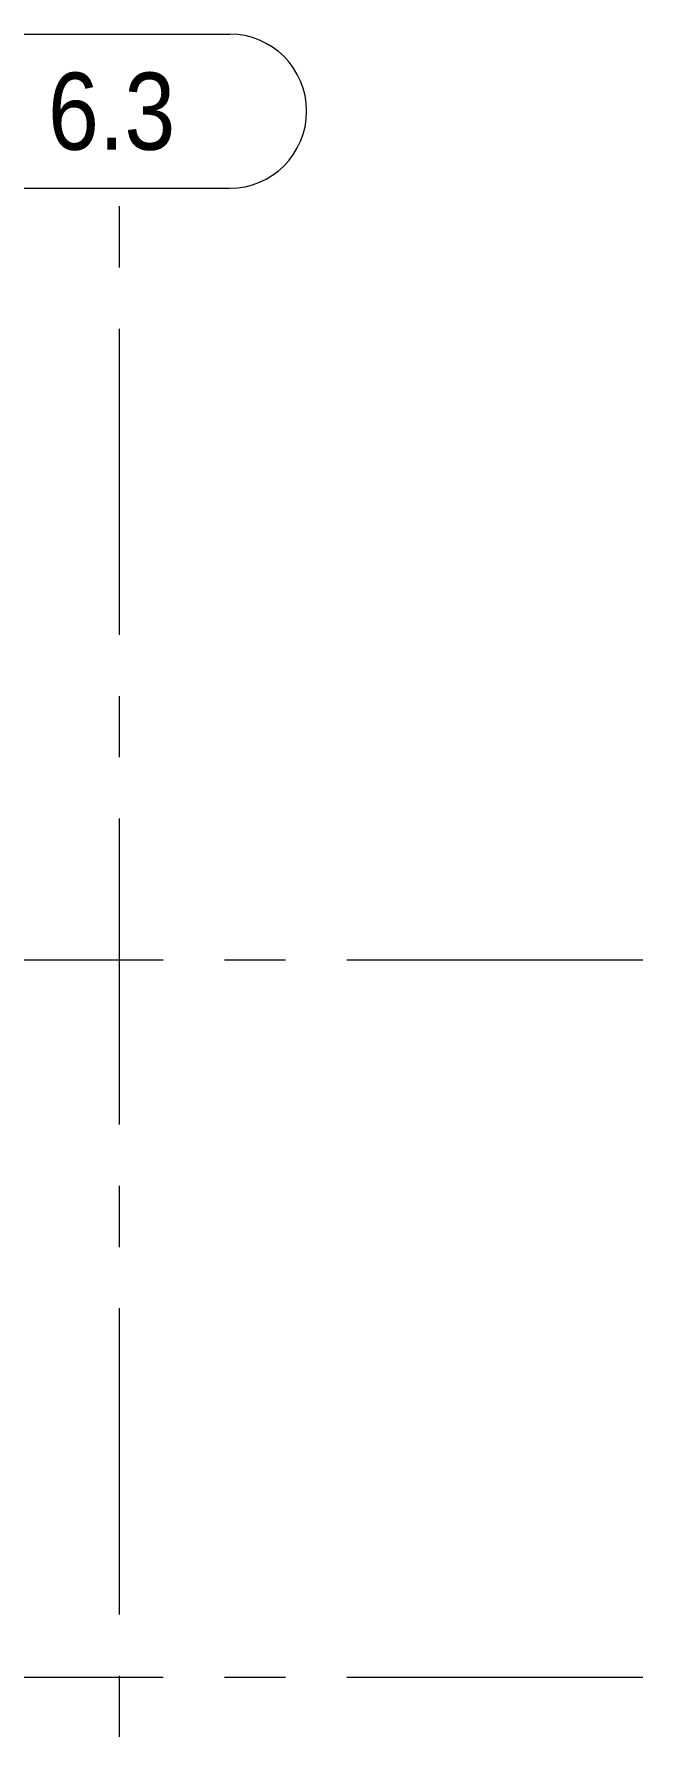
# Model space of a CAD drawing. Header units: millimetres. Extents: x 652937 to 1670132, y 1473552 to 2851037.
# Drawn here: x 663607.39 to 663610.54, y 1524464.73 to 1524473.56 of the extents above; entities that cross this region are included whole.
import ezdxf

# ---------------------------------------------------------------- set-up
doc = ezdxf.new("R2010")
doc.units = ezdxf.units.MM
doc.linetypes.add('XKITLINE00', pattern=[0])
doc.layers.add('S-GRID', color=7, linetype='Continuous', lineweight=9)
doc.styles.add('Arial', font='arial.ttf')

# ---------------------------------------------------------------- blocks, each defined once
blk = doc.blocks.new('*A20101502')
at = {"layer": 'S-GRID', "color": 7, "linetype": 'XKITLINE00', "lineweight": 0}
for p, q in [((780.280443, 66.568115), (788.217943, 66.568115)), ((789.805443, 66.568115), (791.392943, 66.568115)), ((792.980443, 66.568115), (800.660433, 66.568115))]:
    blk.add_line(p, q, dxfattribs=at)
blk = doc.blocks.new('*A20131505')
at = {"layer": 'S-GRID', "color": 7, "linetype": 'XKITLINE00', "lineweight": 0}
for p, q in [((780.280443, 47.968115), (788.217943, 47.968115)), ((789.805443, 47.968115), (791.392943, 47.968115)), ((792.980443, 47.968115), (800.660433, 47.968115))]:
    blk.add_line(p, q, dxfattribs=at)
blk = doc.blocks.new('*A22271718')
at = {"layer": 'S-GRID', "color": 7, "linetype": 'XKITLINE00', "lineweight": 0}
for p, q in [((787.084214, 84.516279), (787.084214, 86.103779)), ((787.084214, 74.991279), (787.084214, 82.928779)), ((787.084214, 71.816279), (787.084214, 73.403779)), ((787.084214, 62.291279), (787.084214, 70.228779)), ((787.084214, 59.116279), (787.084214, 60.703779)), ((787.084214, 49.591279), (787.084214, 57.528779)), ((787.084214, 46.416279), (787.084214, 48.003779))]:
    blk.add_line(p, q, dxfattribs=at)
at = {"layer": 'S-GRID', "color": 7, "style": 'Arial', "width": 0.85}
blk.add_text('6.3', height=2, dxfattribs=at).set_placement((785.230211, 87.568115))
blk = doc.blocks.new('*A26382129')
at = {"layer": 'S-GRID', "color": 7, "linetype": 'XKITLINE00', "lineweight": 0}
for p, q in [((784.230211, 90.568115), (789.938218, 90.568115)), ((784.230211, 86.568115), (789.938218, 86.568115))]:
    blk.add_line(p, q, dxfattribs=at)
for centre, start, end in [((784.230211, 88.568115), 90, 270), ((789.938218, 88.568115), 270, 90)]:
    blk.add_arc(centre, 2, start, end, dxfattribs=at)
blk = doc.blocks.new('si11')
at = {"color": 7, "lineweight": 0, "xscale": 200, "yscale": 200, "zscale": 200}
for name in ['*A26382129', '*A22271718', '*A20101502', '*A20131505']:
    blk.add_blockref(name, (-125633.2, 57033.4), dxfattribs=at)

msp = doc.modelspace()

# ---------------------------------------------------------------- block references
at = {"color": 7, "xscale": 0.001, "yscale": 0.001, "zscale": 0.001}
msp.add_blockref('si11', (663576.0456, 1524398.4161), dxfattribs=at)

doc.saveas('drawing.dxf')
